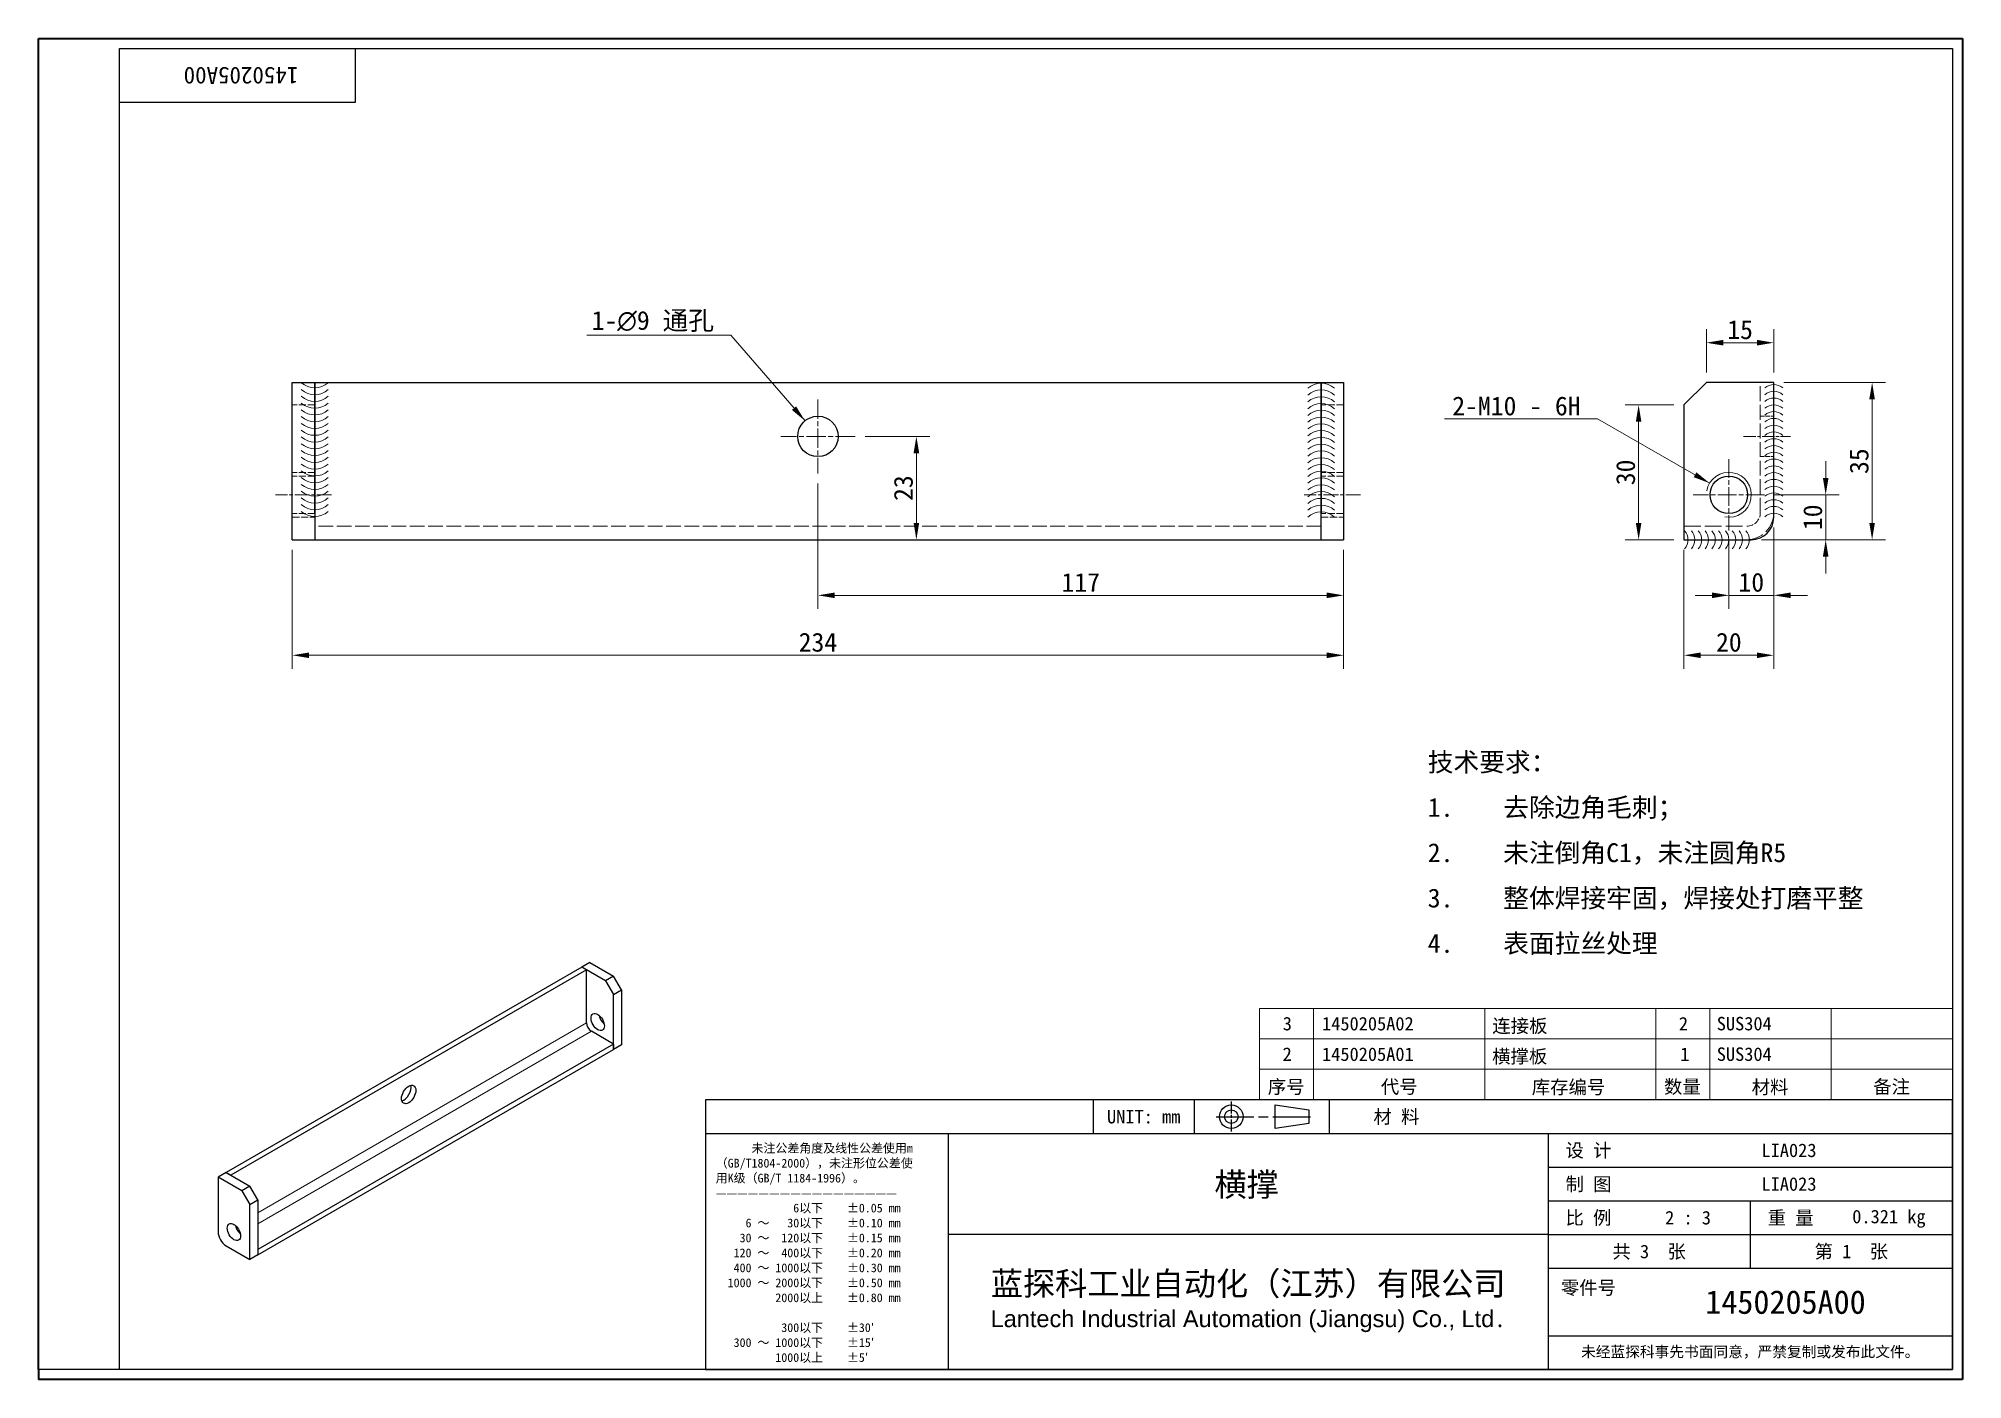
# Model space of a CAD drawing. Header units: millimetres. Extents: x 9 to 437, y 8 to 307.
import ezdxf
from ezdxf.enums import TextEntityAlignment as Align

# ---------------------------------------------------------------- set-up
doc = ezdxf.new("R2010")
doc.units = ezdxf.units.MM
doc.header["$LTSCALE"] = 1.5
doc.linetypes.add('CHAIN', pattern=[0.3543, 0.2362, -0.0295, 0.0591, -0.0295])
doc.linetypes.add('DASHED', pattern=[0.2067, 0.1654, -0.0413])
for name, color, linetype, lineweight in [('1', 7, 'Continuous', 18), ('可见 (ISO)', 7, 'Continuous', 25), ('可见窄的 (ISO)', 7, 'Continuous', 18), ('图框 (ISO)', 7, 'Continuous', 35), ('标题 (ISO)', 7, 'Continuous', 25)]:
    doc.layers.add(name, color=color, linetype=linetype, lineweight=lineweight)
for name, color, linetype, lineweight, true_color in [('中心标记 (ISO)', 1, 'CHAIN', 18, 0xff0000), ('中心线 (ISO)', 1, 'CHAIN', 18, 0xff0000), ('尺寸 (ISO)', 7, 'Continuous', 18, 0x008000), ('符号 (ISO)', 7, 'Continuous', 18, 0x008000), ('隐藏 (ISO)', 5, 'DASHED', 18, 0x0000ff)]:
    doc.layers.add(name, color=color, linetype=linetype, lineweight=lineweight, true_color=true_color)
doc.styles.add('文本样式164', font='SimSun.ttf')
doc.styles.add('文本样式165', font='SimSun.ttf')
doc.styles.add('文本样式74', font='SimSun.ttf')
doc.styles.add('最新国标', font='simfang.ttf')
doc.styles.add('注释文本 (ISO)', font='simfang.ttf')
doc.dimstyles.new('默认 (GB)', dxfattribs={"dimscale": 1.5, "dimtxt": 2.8, "dimasz": 2.5, "dimexe": 2, "dimexo": 1.5, "dimgap": 0.5, "dimtad": 1, "dimtoh": 1, "dimdsep": 46, "dimtxsty": '最新国标', "dimcen": 0.09, "dimdle": 10, "dimclrd": 256, "dimclre": 256, "dimclrt": 256, "dimaunit": 1, "dimadec": 3, "dimazin": 2, "dimtfac": 0.535714, "dimtdec": 3, "dimtmove": 0, "dimatfit": 3, "dimfxl": 0, "dimtolj": 1, "dimlwd": -1, "dimlwe": -1, "dimarcsym": 0})
doc.dimstyles.new('默认 (GB)$7', dxfattribs={"dimscale": 1.5, "dimtxt": 2.8, "dimasz": 2.5, "dimexe": 2, "dimexo": 1.5, "dimgap": 0.5, "dimtad": 1, "dimtoh": 1, "dimdsep": 46, "dimtxsty": '最新国标', "dimcen": 0.09, "dimdle": 10, "dimclrd": 256, "dimclre": 256, "dimclrt": 256, "dimaunit": 1, "dimadec": 3, "dimazin": 2, "dimtfac": 0.535714, "dimtdec": 3, "dimtmove": 0, "dimatfit": 3, "dimfxl": 0, "dimtolj": 1, "dimlwd": -1, "dimlwe": -1, "dimarcsym": 0})

# ---------------------------------------------------------------- blocks, each defined once
blk = doc.blocks.new('图框 最新国标')
at = {"layer": '图框 (ISO)'}
for p, q in [((6, 7), (6, 204.5)), ((6, 204.5), (291.5, 204.5)), ((291.5, 204.5), (291.5, 5.5)), ((6, 7), (6, 5.5)), ((6, 7), (6, 5.5)), ((291.5, 5.5), (6, 5.5))]:
    blk.add_line(p, q, dxfattribs=at)
at = {"layer": '图框 (ISO)', "color": 7, "linetype": 'Continuous', "lineweight": 25}
for p, q in [((18, 203), (290, 203)), ((18, 7), (18, 203)), ((18, 203), (290, 203)), ((53, 203), (53, 195)), ((290, 203), (290, 7)), ((290, 203), (290, 7)), ((53, 195), (18, 195)), ((290, 7), (6, 7)), ((290, 7), (18, 7))]:
    blk.add_line(p, q, dxfattribs=at)
at = {"layer": '图框 (ISO)', "style": '文本样式74'}
blk.add_attdef('零件代号_001', (44.55, 200.25), '', height=2.5, rotation=180, dxfattribs=at)
blk = doc.blocks.new('标题栏 最新国标')
at = {"layer": '标题 (ISO)'}
for p, q in [((381.98, -183.84), (196.98, -183.84)), ((196.98, -183.84), (196.98, -223.84)), ((254.48, -183.84), (254.48, -188.84)), ((269.48, -183.84), (269.48, -188.84)), ((281.48, -188.09), (281.48, -184.59)), ((281.48, -184.59), (286.48, -185.34)), ((286.48, -185.34), (286.48, -187.34)), ((289.48, -183.84), (289.48, -188.84)), ((381.98, -223.84), (381.98, -183.84)), ((383.48, -183.84), (383.48, -225.34)), ((286.48, -187.34), (281.48, -188.09)), ((196.98, -188.84), (381.98, -188.84)), ((232.98, -188.84), (232.98, -223.84)), ((321.98, -188.84), (321.98, -223.84)), ((321.98, -193.84), (381.98, -193.84)), ((321.98, -198.84), (381.98, -198.84)), ((351.98, -198.84), (351.98, -208.84)), ((321.98, -203.84), (232.98, -203.84)), ((321.98, -203.84), (381.98, -203.84)), ((321.98, -208.84), (381.98, -208.84)), ((321.98, -218.84), (381.98, -218.84)), ((196.98, -223.84), (381.98, -223.84)), ((383.48, -225.34), (196.98, -225.34))]:
    blk.add_line(p, q, dxfattribs=at)
at = {"layer": '标题 (ISO)', "linetype": 'CHAIN', "ltscale": 5.000333}
blk.add_line((274.98, -184.09), (274.98, -188.59), dxfattribs=at)
at = {"layer": '标题 (ISO)', "linetype": 'CHAIN', "ltscale": 15.834605}
blk.add_line((272.73, -186.34), (286.98, -186.34), dxfattribs=at)
at = {"layer": '标题 (ISO)'}
for radius in [1.75, 1]:
    blk.add_circle((274.98, -186.34), radius, dxfattribs=at)
at = {"layer": '1', "style": '文本样式164'}
for s, p in [('UNIT: mm', (261.98, -186.34)), ('材 料', (299.48, -186.34)), ('设 计', (327.98, -191.34)), ('制 图', (327.98, -196.34)), ('比 例', (327.98, -201.34)), ('重 量', (357.98, -201.34)), ('共 3  张', (336.98, -206.34)), ('第 1  张', (366.98, -206.34))]:
    blk.add_text(s, height=2, dxfattribs=at).set_placement(p, align=Align.MIDDLE_CENTER)
at = {"layer": '标题 (ISO)', "style": '注释文本 (ISO)'}
for s, insert, char_height, attachment_point, line_spacing_factor in [('\\fSimSun|b0|i0;{\\H1.3000;      未注公差角度及线性公差使用m\\P}\\fSimSun|b0|i0;{\\H1.3000;（GB/T1804-2000），未注形位公差使\\P}\\fSimSun|b0|i0;{\\H1.3000;用K级（GB/T 1184-1996）。\\P}\\fSimSun|b0|i0;{\\H1.3000;—————————————————\\P}\\fSimSun|b0|i0;{\\H1.3000;             6以下    ±0.05 mm\\P}\\fSimSun|b0|i0;{\\H1.3000;     6 ～   30以下    ±0.10 mm\\P}\\fSimSun|b0|i0;{\\H1.3000;    30 ～  120以下    ±0.15 mm\\P}\\fSimSun|b0|i0;{\\H1.3000;   120 ～  400以下    ±0.20 mm\\P}\\fSimSun|b0|i0;{\\H1.3000;   400 ～ 1000以下    ±0.30 mm\\P}\\fSimSun|b0|i0;{\\H1.3000;  1000 ～ 2000以下    ±0.50 mm\\P}\\fSimSun|b0|i0;{\\H1.3000;          2000以上    ±0.80 mm\\P}\\fSimSun|b0|i0;{\\H1.3000;\\P}\\fSimSun|b0|i0;{\\H1.3000;           300以下    ±30′\\P}\\fSimSun|b0|i0;{\\H1.3000;   300 ～ 1000以下    ±15′\\P}\\fSimSun|b0|i0;{\\H1.3000;          1000以上    ±5′}', (198.48, -206.63), 1.3, 4, 1.023913), ('{\\fMicrosoft YaHei|b0|i0|c134|p34;\\H1.75x;蓝探科工业自动化（江苏）有限公司\\P\\fArial|b0|i0|c0|p34;\\H0.71429x;Lantech Industrial Automation (Jiangsu) Co., Ltd\\fFangSong|b0|i0|c134|p49;.\\H1.15195x; }', (277.48, -213.84), 2, 5, 0.978695)]:
    blk.add_mtext(s, dxfattribs=dict(at, insert=insert, char_height=char_height, attachment_point=attachment_point, line_spacing_factor=line_spacing_factor))
at = {"layer": '标题 (ISO)', "attachment_point": 5, "style": '注释文本 (ISO)'}
for s, insert, char_height in [('\\fFangSong|b0|i0;零件号', (327.98, -211.84), 2), ('\\fSimSun|b0|i0;{\\H1.6000;未经蓝探科事先书面同意，严禁复制或发布此文件。}', (351.98, -221.34), 1.6)]:
    blk.add_mtext(s, dxfattribs=dict(at, insert=insert, char_height=char_height))
at = {"layer": '标题 (ISO)', "style": '注释文本 (ISO)'}
blk.add_attdef('材料', text='', height=2, dxfattribs=at).set_placement((324.48, -186.34), align=Align.MIDDLE_CENTER)
at = {"layer": '标题 (ISO)'}
for tag, p, height, style in [('设计人_001', (353.65, -192.33), 2, '注释文本 (ISO)'), ('库存编号_001', (272.49, -198.15), 3.5, '文本样式165'), ('设计人_001', (353.65, -197.33), 2, '注释文本 (ISO)'), ('视图比例_001', (339.35, -202.33), 2, '注释文本 (ISO)'), ('质量\\P3;_001', (367.12, -202.16), 2, '注释文本 (ISO)'), ('零件代号_001', (345.31, -215.59), 3.5, '文本样式165')]:
    blk.add_attdef(tag, p, '', height=height, dxfattribs=dict(at, style=style))
blk = doc.blocks.new('明细栏')
at = {"layer": '符号 (ISO)'}
for p, q in [((290, 60.58), (187.2, 60.58)), ((187.2, 60.58), (187.2, 51.53)), ((195.2, 60.58), (195.2, 51.53)), ((220.6, 60.58), (220.6, 51.53)), ((246, 60.58), (246, 51.53)), ((254, 60.58), (254, 51.53)), ((272, 60.58), (272, 51.53)), ((290, 60.58), (290, 51.53)), ((290, 56.05), (187.2, 56.05)), ((290, 51.53), (187.2, 51.53)), ((187.2, 47), (187.2, 51.53)), ((195.2, 47), (195.2, 51.53)), ((220.6, 47), (220.6, 51.53)), ((246, 47), (246, 51.53)), ((254, 47), (254, 51.53)), ((272, 47), (272, 51.53)), ((290, 47), (290, 51.53)), ((290, 47), (187.2, 47))]:
    blk.add_line(p, q, dxfattribs=at)
at = {"layer": '符号 (ISO)', "char_height": 2, "attachment_point": 7, "style": '注释文本 (ISO)'}
for s, insert in [('3', (190.63, 57.28)), ('1450205A02', (196.46, 57.27)), ('连接板', (221.73, 56.75)), ('2', (249.41, 57.3)), ('SUS304', (255.03, 57.28)), ('2', (190.61, 52.78)), ('1450205A01', (196.46, 52.74)), ('横撑板', (221.7, 52.23)), ('1', (249.61, 52.77)), ('SUS304', (255.03, 52.75)), ('序号', (188.42, 47.71)), ('代号', (205.19, 47.73)), ('库存编号', (227.58, 47.66)), ('数量', (247.21, 47.72)), ('材料', (260.21, 47.68)), ('备注', (278.25, 47.74))]:
    blk.add_mtext(s, dxfattribs=dict(at, insert=insert))
blk = doc.blocks.new('*D6')
at = {"layer": 'Defpoints', "color": 0, "transparency": 16777216}
for p in [(190.74, 218.17), (204.4, 195.17), (204.4, 195.17)]:
    blk.add_point(p, dxfattribs=at)
at = {"layer": '尺寸 (ISO)', "color": 116, "true_color": 0x00803f, "transparency": 16777216}
for p, q in [((192.99, 218.17), (207.4, 218.17)), ((204.4, 214.42), (204.4, 198.92))]:
    blk.add_line(p, q, dxfattribs=at)
for points in [[(203.78, 214.42), (205.03, 214.42), (204.4, 218.17)], [(203.78, 198.92), (205.03, 198.92), (204.4, 195.17)]]:
    blk.add_solid(points, dxfattribs=at)
at = {"layer": '尺寸 (ISO)', "transparency": 16777216, "insert": (201.53, 206.67), "char_height": 4.2, "attachment_point": 5, "rotation": 90, "style": '最新国标'}
blk.add_mtext('\\A1;23', dxfattribs=at)
blk = doc.blocks.new('*D7')
at = {"layer": 'Defpoints', "color": 0, "transparency": 16777216}
for p in [(182.49, 209.92), (299.49, 195.17), (299.49, 182.8)]:
    blk.add_point(p, dxfattribs=at)
at = {"layer": '尺寸 (ISO)', "color": 116, "true_color": 0x00803f, "transparency": 16777216}
for p, q in [((182.49, 207.67), (182.49, 179.8)), ((299.49, 192.92), (299.49, 179.8)), ((186.24, 182.8), (295.74, 182.8))]:
    blk.add_line(p, q, dxfattribs=at)
for points in [[(186.24, 183.43), (186.24, 182.18), (182.49, 182.8)], [(295.74, 183.43), (295.74, 182.18), (299.49, 182.8)]]:
    blk.add_solid(points, dxfattribs=at)
at = {"layer": '尺寸 (ISO)', "transparency": 16777216, "insert": (240.99, 185.68), "char_height": 4.2, "attachment_point": 5, "style": '最新国标'}
blk.add_mtext('\\A1;117', dxfattribs=at)
blk = doc.blocks.new('*D8')
at = {"layer": 'Defpoints', "color": 0, "transparency": 16777216}
for p in [(65.49, 195.17), (299.49, 195.17), (299.49, 169.46)]:
    blk.add_point(p, dxfattribs=at)
at = {"layer": '尺寸 (ISO)', "color": 116, "true_color": 0x00803f, "transparency": 16777216}
for p, q in [((65.49, 192.92), (65.49, 166.46)), ((299.49, 192.92), (299.49, 166.46)), ((69.24, 169.46), (295.74, 169.46))]:
    blk.add_line(p, q, dxfattribs=at)
for points in [[(69.24, 170.08), (69.24, 168.83), (65.49, 169.46)], [(295.74, 170.08), (295.74, 168.83), (299.49, 169.46)]]:
    blk.add_solid(points, dxfattribs=at)
at = {"layer": '尺寸 (ISO)', "transparency": 16777216, "insert": (182.49, 172.33), "char_height": 4.2, "attachment_point": 5, "style": '最新国标'}
blk.add_mtext('\\A1;234', dxfattribs=at)
blk = doc.blocks.new('*D9')
at = {"layer": 'Defpoints', "color": 0, "transparency": 16777216}
for p in [(375.24, 225.17), (365.16, 195.17), (375.24, 195.17)]:
    blk.add_point(p, dxfattribs=at)
at = {"layer": '尺寸 (ISO)', "color": 116, "true_color": 0x00803f, "transparency": 16777216}
for p, q in [((372.99, 225.17), (362.16, 225.17)), ((365.16, 221.42), (365.16, 198.92)), ((372.99, 195.17), (362.16, 195.17))]:
    blk.add_line(p, q, dxfattribs=at)
for points in [[(364.53, 221.42), (365.78, 221.42), (365.16, 225.17)], [(364.53, 198.92), (365.78, 198.92), (365.16, 195.17)]]:
    blk.add_solid(points, dxfattribs=at)
at = {"layer": '尺寸 (ISO)', "transparency": 16777216, "insert": (362.28, 210.17), "char_height": 4.2, "attachment_point": 5, "rotation": 90, "style": '最新国标'}
blk.add_mtext('\\A1;30', dxfattribs=at)
blk = doc.blocks.new('*D10')
at = {"layer": 'Defpoints', "color": 0, "transparency": 16777216}
for p in [(380.24, 239.03), (380.24, 230.17), (395.24, 230.17)]:
    blk.add_point(p, dxfattribs=at)
at = {"layer": '尺寸 (ISO)', "color": 116, "true_color": 0x00803f, "transparency": 16777216}
for p, q in [((380.24, 232.42), (380.24, 242.03)), ((395.24, 232.42), (395.24, 242.03)), ((391.49, 239.03), (383.99, 239.03))]:
    blk.add_line(p, q, dxfattribs=at)
for points in [[(383.99, 239.66), (383.99, 238.41), (380.24, 239.03)], [(391.49, 239.66), (391.49, 238.41), (395.24, 239.03)]]:
    blk.add_solid(points, dxfattribs=at)
at = {"layer": '尺寸 (ISO)', "transparency": 16777216, "insert": (387.74, 241.9), "char_height": 4.2, "attachment_point": 5, "style": '最新国标'}
blk.add_mtext('\\A1;15', dxfattribs=at)
blk = doc.blocks.new('*D11')
at = {"layer": 'Defpoints', "color": 0, "transparency": 16777216}
for p in [(395.24, 200.17), (375.24, 195.17), (395.24, 169.46)]:
    blk.add_point(p, dxfattribs=at)
at = {"layer": '尺寸 (ISO)', "color": 116, "true_color": 0x00803f, "transparency": 16777216}
for p, q in [((395.24, 197.92), (395.24, 166.46)), ((375.24, 192.92), (375.24, 166.46)), ((378.99, 169.46), (391.49, 169.46))]:
    blk.add_line(p, q, dxfattribs=at)
for points in [[(378.99, 170.08), (378.99, 168.83), (375.24, 169.46)], [(391.49, 170.08), (391.49, 168.83), (395.24, 169.46)]]:
    blk.add_solid(points, dxfattribs=at)
at = {"layer": '尺寸 (ISO)', "transparency": 16777216, "insert": (385.24, 172.33), "char_height": 4.2, "attachment_point": 5, "style": '最新国标'}
blk.add_mtext('\\A1;20', dxfattribs=at)
blk = doc.blocks.new('*D12')
at = {"layer": 'Defpoints', "color": 0, "transparency": 16777216}
for p in [(395.24, 230.17), (417.13, 230.17), (390.24, 195.17)]:
    blk.add_point(p, dxfattribs=at)
at = {"layer": '尺寸 (ISO)', "color": 116, "true_color": 0x00803f, "transparency": 16777216}
for p, q in [((397.49, 230.17), (420.13, 230.17)), ((417.13, 198.92), (417.13, 226.42)), ((392.49, 195.17), (420.13, 195.17))]:
    blk.add_line(p, q, dxfattribs=at)
for points in [[(416.5, 226.42), (417.75, 226.42), (417.13, 230.17)], [(416.5, 198.92), (417.75, 198.92), (417.13, 195.17)]]:
    blk.add_solid(points, dxfattribs=at)
at = {"layer": '尺寸 (ISO)', "transparency": 16777216, "insert": (414.25, 212.67), "char_height": 4.2, "attachment_point": 5, "rotation": 90, "style": '最新国标'}
blk.add_mtext('\\A1;35', dxfattribs=at)
blk = doc.blocks.new('*D13')
at = {"layer": 'Defpoints', "color": 0, "transparency": 16777216}
for p in [(385.24, 197.24), (395.24, 200.17), (395.24, 182.8)]:
    blk.add_point(p, dxfattribs=at)
at = {"layer": '尺寸 (ISO)', "color": 116, "true_color": 0x00803f, "transparency": 16777216}
for p, q in [((395.24, 197.92), (395.24, 179.8)), ((385.24, 194.99), (385.24, 179.8)), ((381.49, 182.8), (377.74, 182.8)), ((385.24, 182.8), (388.99, 182.8)), ((388.99, 182.8), (391.49, 182.8)), ((395.24, 182.8), (391.49, 182.8)), ((398.99, 182.8), (402.74, 182.8))]:
    blk.add_line(p, q, dxfattribs=at)
for points in [[(381.49, 183.43), (381.49, 182.18), (385.24, 182.8)], [(398.99, 183.43), (398.99, 182.18), (395.24, 182.8)]]:
    blk.add_solid(points, dxfattribs=at)
at = {"layer": '尺寸 (ISO)', "transparency": 16777216, "insert": (390.24, 185.68), "char_height": 4.2, "attachment_point": 5, "style": '最新国标'}
blk.add_mtext('\\A1;10', dxfattribs=at)
blk = doc.blocks.new('*D14')
at = {"layer": 'Defpoints', "color": 0, "transparency": 16777216}
for p in [(393.18, 205.17), (390.24, 195.17), (406.8, 195.17)]:
    blk.add_point(p, dxfattribs=at)
at = {"layer": '尺寸 (ISO)', "color": 116, "true_color": 0x00803f, "transparency": 16777216}
for p, q in [((406.8, 208.92), (406.8, 212.67)), ((395.43, 205.17), (409.8, 205.17)), ((406.8, 205.17), (406.8, 201.42)), ((406.8, 201.42), (406.8, 198.92)), ((406.8, 195.17), (406.8, 198.92)), ((392.49, 195.17), (409.8, 195.17)), ((406.8, 191.42), (406.8, 187.67))]:
    blk.add_line(p, q, dxfattribs=at)
for points in [[(406.17, 208.92), (407.42, 208.92), (406.8, 205.17)], [(406.17, 191.42), (407.42, 191.42), (406.8, 195.17)]]:
    blk.add_solid(points, dxfattribs=at)
at = {"layer": '尺寸 (ISO)', "transparency": 16777216, "insert": (403.93, 200.17), "char_height": 4.2, "attachment_point": 5, "rotation": 90, "style": '最新国标'}
blk.add_mtext('\\A1;10', dxfattribs=at)
blk = doc.blocks.new('Caterpillar1')
at = {"layer": '符号 (ISO)'}
for centre in [(248.76, 130.12), (249.78, 130.12), (250.79, 130.12), (251.8, 130.12), (252.81, 130.12), (253.82, 130.12), (254.83, 130.12), (255.84, 130.12), (256.85, 130.12), (257.86, 130.12)]:
    blk.add_arc(centre, 2, 318.1897, 41.8103, dxfattribs=at)
blk = doc.blocks.new('Caterpillar2')
at = {"layer": '符号 (ISO)'}
for centre in [(263.49, 151.15), (263.49, 150.14), (263.49, 149.14), (263.49, 148.13), (263.49, 147.13), (263.49, 146.12), (263.49, 145.12), (263.49, 144.11), (263.49, 143.11), (263.49, 142.1), (263.49, 141.1), (263.49, 140.09), (263.49, 139.09), (263.49, 138.08), (263.49, 137.08), (263.49, 136.07), (263.49, 135.07), (263.49, 134.06), (263.49, 133.06), (263.49, 132.05)]:
    blk.add_arc(centre, 2, 48.1897, 131.8103, dxfattribs=at)
blk = doc.blocks.new('Caterpillar3')
at = {"layer": '符号 (ISO)'}
for centre in [(47, 155.65), (47, 154.64), (47, 153.64), (47, 152.63), (47, 151.63), (47, 150.62), (47, 149.62), (47, 148.61), (47, 147.61), (47, 146.6), (47, 145.6), (47, 144.59), (47, 143.59), (47, 142.58), (47, 141.58), (47, 140.57), (47, 139.57), (47, 138.56), (47, 137.56), (47, 136.55)]:
    blk.add_arc(centre, 3, 228.1897, 311.8103, dxfattribs=at)
blk = doc.blocks.new('Caterpillar4')
at = {"layer": '符号 (ISO)'}
for centre in [(196.33, 150.35), (196.33, 149.34), (196.33, 148.34), (196.33, 147.33), (196.33, 146.33), (196.33, 145.32), (196.33, 144.32), (196.33, 143.31), (196.33, 142.31), (196.33, 141.3), (196.33, 140.3), (196.33, 139.29), (196.33, 138.29), (196.33, 137.28), (196.33, 136.28), (196.33, 135.27), (196.33, 134.27), (196.33, 133.26), (196.33, 132.26), (196.33, 131.25)]:
    blk.add_arc(centre, 3, 48.1897, 131.8103, dxfattribs=at)

msp = doc.modelspace()

# ---------------------------------------------------------------- linework, layer by layer
at = {"layer": '中心标记 (ISO)', "ltscale": 12.223182}
for p, q in [((182.493, 226.425), (182.493, 209.925)), ((190.743, 218.175), (174.243, 218.175))]:
    msp.add_line(p, q, dxfattribs=at)
at = {"layer": '中心标记 (ISO)', "ltscale": 11.76092}
for p, q in [((385.238, 213.113), (385.238, 197.237)), ((393.176, 205.175), (377.3, 205.175))]:
    msp.add_line(p, q, dxfattribs=at)
at = {"layer": '中心线 (ISO)', "ltscale": 7.778352}
msp.add_line((388.488, 218.175), (398.988, 218.175), dxfattribs=at)
at = {"layer": '中心线 (ISO)', "ltscale": 9.259962}
for p, q in [((74.243, 205.175), (61.743, 205.175)), ((303.243, 205.175), (290.743, 205.175))]:
    msp.add_line(p, q, dxfattribs=at)
at = {"layer": '可见 (ISO)'}
for p, q in [((65.493, 230.175), (70.493, 230.175)), ((65.493, 200.175), (65.493, 230.175)), ((70.493, 201.175), (70.493, 230.175)), ((70.493, 230.175), (294.493, 230.175)), ((70.493, 230.175), (70.493, 200.175)), ((294.493, 230.175), (294.493, 201.175)), ((294.493, 230.175), (299.493, 230.175)), ((294.493, 200.175), (294.493, 230.175)), ((299.493, 230.175), (299.493, 200.175)), ((375.238, 225.175), (380.238, 230.175)), ((395.238, 230.175), (380.238, 230.175)), ((395.238, 200.175), (395.238, 230.175)), ((375.238, 225.175), (375.238, 195.175)), ((65.493, 195.175), (65.493, 200.175)), ((70.493, 200.175), (70.493, 195.175)), ((294.493, 195.175), (294.493, 200.175)), ((299.493, 200.175), (299.493, 195.175)), ((65.493, 195.175), (70.493, 195.175)), ((70.493, 195.175), (294.493, 195.175)), ((294.493, 195.175), (299.493, 195.175)), ((375.238, 195.175), (390.238, 195.175)), ((129.935, 100.07), (50.739, 54.346)), ((130.996, 99.457), (51.8, 53.733)), ((131.703, 101.09), (129.935, 100.07)), ((130.996, 99.457), (129.935, 100.07)), ((135.238, 97.008), (129.935, 100.07)), ((130.996, 87.618), (130.996, 99.457)), ((131.703, 101.09), (137.006, 98.028)), ((137.006, 98.028), (135.238, 97.008)), ((135.238, 97.008), (137.006, 93.946)), ((138.774, 94.967), (137.006, 98.028)), ((137.006, 93.946), (138.774, 94.967)), ((138.774, 94.967), (138.774, 82.719)), ((137.006, 81.698), (137.006, 93.946)), ((137.006, 82.923), (132.056, 85.781)), ((137.006, 82.923), (57.81, 37.199)), ((57.81, 35.975), (137.006, 81.698)), ((137.006, 82.923), (137.006, 81.698)), ((138.774, 82.719), (137.006, 81.698)), ((50.739, 54.346), (48.971, 53.325)), ((54.275, 50.263), (48.971, 53.325)), ((48.971, 53.325), (48.971, 41.078)), ((51.8, 53.733), (50.739, 54.346)), ((50.739, 54.346), (56.042, 51.284)), ((56.042, 51.284), (54.275, 50.263)), ((54.275, 50.263), (56.042, 47.201)), ((57.81, 48.222), (56.042, 51.284)), ((56.042, 47.201), (57.81, 48.222)), ((56.042, 34.954), (56.042, 47.201)), ((57.81, 48.222), (57.81, 35.975)), ((50.739, 38.016), (56.042, 34.954)), ((57.81, 35.975), (56.042, 34.954)), ((57.81, 37.199), (57.81, 35.975))]:
    msp.add_line(p, q, dxfattribs=at)
for centre, radius in [((182.493, 218.175), 4.5), ((385.238, 205.175), 4.188)]:
    msp.add_circle(centre, radius, dxfattribs=at)
msp.add_arc((390.238, 200.175), 5, 270, 0, dxfattribs=at)
for centre, major_axis in [((133.471, 87.822), (-1.047, 1.813)), ((91.398, 71.696), (1.125, 1.949)), ((52.507, 41.078), (-1.047, 1.813))]:
    msp.add_ellipse(centre, major_axis=major_axis, ratio=0.5773503, dxfattribs=at)
for centre, major_axis, start_param, end_param in [((132.056, 87.006), (-0.75, 1.299), 0.7853982, 2.3561945), ((135.238, 88.843), (1.047, -1.813), 4.1466744, 5.2781035), ((90.337, 72.309), (1.125, 1.949), 3.6324753, 5.7923026), ((50.739, 40.057), (-1.25, 2.165), 0.7853982, 2.3561945), ((54.275, 42.098), (1.047, -1.813), 4.1466744, 5.2781035)]:
    msp.add_ellipse(centre, major_axis=major_axis, ratio=0.5773503, start_param=start_param, end_param=end_param, dxfattribs=at)
at = {"layer": '可见窄的 (ISO)'}
for p, q in [((57.81, 45.364), (130.996, 87.618)), ((57.81, 42.915), (132.056, 85.781)), ((52.842, 42.496), (52.879, 42.518)), ((53.902, 40.659), (53.94, 40.68))]:
    msp.add_line(p, q, dxfattribs=at)
msp.add_arc((385.238, 205.175), 5, 260, 170, dxfattribs=at)
at = {"layer": '隐藏 (ISO)', "ltscale": 13.3619}
msp.add_line((392.238, 201.175), (392.238, 230.175), dxfattribs=at)
at = {"layer": '隐藏 (ISO)', "ltscale": 6.348889}
for p, q in [((70.493, 225.175), (65.493, 225.175)), ((299.493, 225.175), (294.493, 225.175)), ((70.493, 210.175), (65.493, 210.175)), ((299.493, 210.175), (294.493, 210.175)), ((70.493, 209.363), (65.493, 209.363)), ((299.493, 209.363), (294.493, 209.363)), ((70.493, 200.987), (65.493, 200.987)), ((65.493, 200.175), (70.493, 200.175)), ((299.493, 200.987), (294.493, 200.987)), ((294.493, 200.175), (299.493, 200.175))]:
    msp.add_line(p, q, dxfattribs=at)
at = {"layer": '隐藏 (ISO)', "ltscale": 3.809293}
for p, q in [((392.238, 222.675), (395.238, 222.675)), ((392.238, 213.675), (395.238, 213.675))]:
    msp.add_line(p, q, dxfattribs=at)
at = {"layer": '隐藏 (ISO)', "ltscale": 13.135712}
msp.add_line((294.493, 198.175), (70.493, 198.175), dxfattribs=at)
at = {"layer": '隐藏 (ISO)', "ltscale": 15.051335}
msp.add_line((375.238, 198.175), (389.238, 198.175), dxfattribs=at)
at = {"layer": '隐藏 (ISO)', "ltscale": 5.983681}
msp.add_arc((389.238, 201.175), 3, 270, 0, dxfattribs=at)
at = {"layer": '隐藏 (ISO)', "ltscale": 15.198803}
msp.add_arc((389.238, 201.175), 6, 270, 0, dxfattribs=at)

# ---------------------------------------------------------------- block references
at = {"xscale": 1.5, "yscale": 1.5, "zscale": 1.5}
msp.add_blockref('图框 最新国标', (0, 0), dxfattribs=at).add_auto_attribs({'零件代号_001': '1450205A00'})
ref = msp.add_blockref('标题栏 最新国标', (-137.974, 346.266), dxfattribs=dict(xscale=1.5, yscale=1.5, zscale=1.5))
ref.add_attrib('零件代号_001', '1450205A00', (379.994, 22.875), dxfattribs={"layer": '标题 (ISO)', "height": 5.25, "style": '文本样式165'})
ref.add_attrib('库存编号_001', '横撑', (270.756, 49.037), dxfattribs={"layer": '标题 (ISO)', "height": 5.25, "style": '文本样式165'})
ref.add_attrib('质量\\P3;_001', '0.321 kg', (412.706, 43.024), dxfattribs={"layer": '标题 (ISO)', "height": 3, "style": '注释文本 (ISO)'})
ref.add_attrib('视图比例_001', '2 : 3', (371.057, 42.776), dxfattribs={"layer": '标题 (ISO)', "height": 3, "style": '注释文本 (ISO)'})
ref.add_attrib('设计人_001', 'LIA023', (392.503, 57.767), dxfattribs={"layer": '标题 (ISO)', "height": 3, "style": '注释文本 (ISO)'})
ref.add_attrib('设计人_001', 'LIA023', (392.503, 50.267), dxfattribs={"layer": '标题 (ISO)', "height": 3, "style": '注释文本 (ISO)'})
at = {"layer": '符号 (ISO)', "xscale": 1.5, "yscale": 1.5, "zscale": 1.5}
for name in ['Caterpillar3', 'Caterpillar4', 'Caterpillar2', 'Caterpillar1', '明细栏']:
    msp.add_blockref(name, (0, 0), dxfattribs=at)

# ---------------------------------------------------------------- texts
at = {"layer": '符号 (ISO)', "char_height": 4.2}
for s, insert, width, attachment_point, line_spacing_factor, style in [('1-\\fAIGDT|b0|i0;{\\H4.2000;n}\\fFangSong|b0|i0;{\\H4.2000;9 通孔}', (159.361, 241.431), 30.15621, 9, 0.49, '最新国标'), ('2-M10 - 6H', (352.243, 222.789), 31.75298, 9, 0.49, '最新国标'), ('\\fSimSun|b0|i0;{\\H4.2000;技术要求：\\P}\\fSimSun|b0|i0;{\\H4.2000;1.^I}\\fSimSun|b0|i0;{\\H4.2000;去除边角毛刺；\\P}\\fSimSun|b0|i0;{\\H4.2000;2.^I}\\fSimSun|b0|i0;{\\H4.2000;未注倒角C1，未注圆角R5\\P}\\fSimSun|b0|i0;{\\H4.2000;3.^I}\\fSimSun|b0|i0;{\\H4.2000;整体焊接牢固，焊接处打磨平整\\P}\\fSimSun|b0|i0;{\\H4.2000;4.^I}\\fSimSun|b0|i0;{\\H4.2000;表面拉丝处理}', (318.217, 125.282), 100.62807, 4, 1.441304, '注释文本 (ISO)')]:
    msp.add_mtext(s, dxfattribs=dict(at, insert=insert, width=width, attachment_point=attachment_point, line_spacing_factor=line_spacing_factor, style=style))

# ---------------------------------------------------------------- dimensions: what is measured, and where the dimension line sits
at = {"layer": '尺寸 (ISO)', "color": 116, "true_color": 0x00803f}
for base, p1, p2, angle, override, picture, middle in [((380.238, 239.031), (395.238, 230.175), (380.238, 230.175), 180, {"dimgap": 0.5, "dimtoh": 0, "dimdec": 2, "dimtol": 0, "dimlim": 0, "dimtp": 0, "dimtm": 0, "dimtdec": 3, "dimtofl": 0, "dimatfit": 1}, '*D10', (387.738, 239.031)), ((417.127, 230.175), (390.238, 195.175), (395.238, 230.175), 270, {"dimgap": 0.5, "dimtoh": 0, "dimdec": 2, "dimtol": 0, "dimlim": 0, "dimtp": 0, "dimtm": 0, "dimtdec": 3, "dimtofl": 0, "dimatfit": 1}, '*D12', (417.127, 212.675)), ((365.155, 195.175), (375.238, 225.175), (375.238, 195.175), 90, {"dimgap": 0.5, "dimtoh": 0, "dimdec": 2, "dimtol": 0, "dimlim": 0, "dimtp": 0, "dimtm": 0, "dimtdec": 3, "dimtofl": 0, "dimatfit": 1}, '*D9', (365.155, 210.175)), ((204.401, 195.175), (190.743, 218.175), (204.401, 195.175), 90, {"dimgap": 0.5, "dimtoh": 0, "dimdec": 2, "dimse2": 1, "dimtol": 0, "dimlim": 0, "dimtp": 0, "dimtm": 0, "dimtdec": 3, "dimtofl": 0, "dimatfit": 1}, '*D6', (204.401, 206.675)), ((299.493, 182.801), (182.493, 209.925), (299.493, 195.175), 180, {"dimgap": 0.5, "dimtoh": 0, "dimdec": 2, "dimtol": 0, "dimlim": 0, "dimtp": 0, "dimtm": 0, "dimtdec": 3, "dimtofl": 0, "dimatfit": 1}, '*D7', (240.993, 182.801)), ((406.799, 195.175), (393.176, 205.175), (390.238, 195.175), 90, {"dimgap": 0.5, "dimtoh": 0, "dimdec": 2, "dimtol": 0, "dimlim": 0, "dimtp": 0, "dimtm": 0, "dimtdec": 3, "dimtofl": 0}, '*D14', (406.799, 200.175)), ((395.238, 169.458), (375.238, 195.175), (395.238, 200.175), 180, {"dimgap": 0.5, "dimtoh": 0, "dimdec": 2, "dimtol": 0, "dimlim": 0, "dimtp": 0, "dimtm": 0, "dimtdec": 3, "dimtofl": 0, "dimatfit": 1}, '*D11', (385.238, 169.458)), ((395.238, 182.801), (385.238, 197.237), (395.238, 200.175), 180, {"dimgap": 0.5, "dimtoh": 0, "dimdec": 2, "dimtol": 0, "dimlim": 0, "dimtp": 0, "dimtm": 0, "dimtdec": 3, "dimtofl": 0}, '*D13', (390.238, 182.801)), ((299.493, 169.458), (65.493, 195.175), (299.493, 195.175), 180, {"dimgap": 0.5, "dimtoh": 0, "dimdec": 2, "dimtol": 0, "dimlim": 0, "dimtp": 0, "dimtm": 0, "dimtdec": 3, "dimtofl": 0, "dimatfit": 1}, '*D8', (182.493, 169.458))]:
    dim = msp.add_linear_dim(base=base, p1=p1, p2=p2, angle=angle, dimstyle='默认 (GB)', override=override, dxfattribs=at)
    dim.commit()
    dim.dimension.update_dxf_attribs({"geometry": picture, "text_midpoint": middle, "dimtype": 160})

# ---------------------------------------------------------------- leaders
at = {"layer": '符号 (ISO)', "annotation_type": 0, "has_hookline": 1, "hookline_direction": 1}
for points, text_width in [([(179.616, 221.634), (163.111, 240.731), (159.361, 240.731)], 28.285), ([(380.966, 207.772), (355.993, 222.089), (352.243, 222.089)], 30.288)]:
    msp.add_leader(points, dimstyle='默认 (GB)$7', override={"dimgap": 0, "dimtad": 1}, dxfattribs=dict(at, text_width=text_width))

doc.saveas('drawing.dxf')
